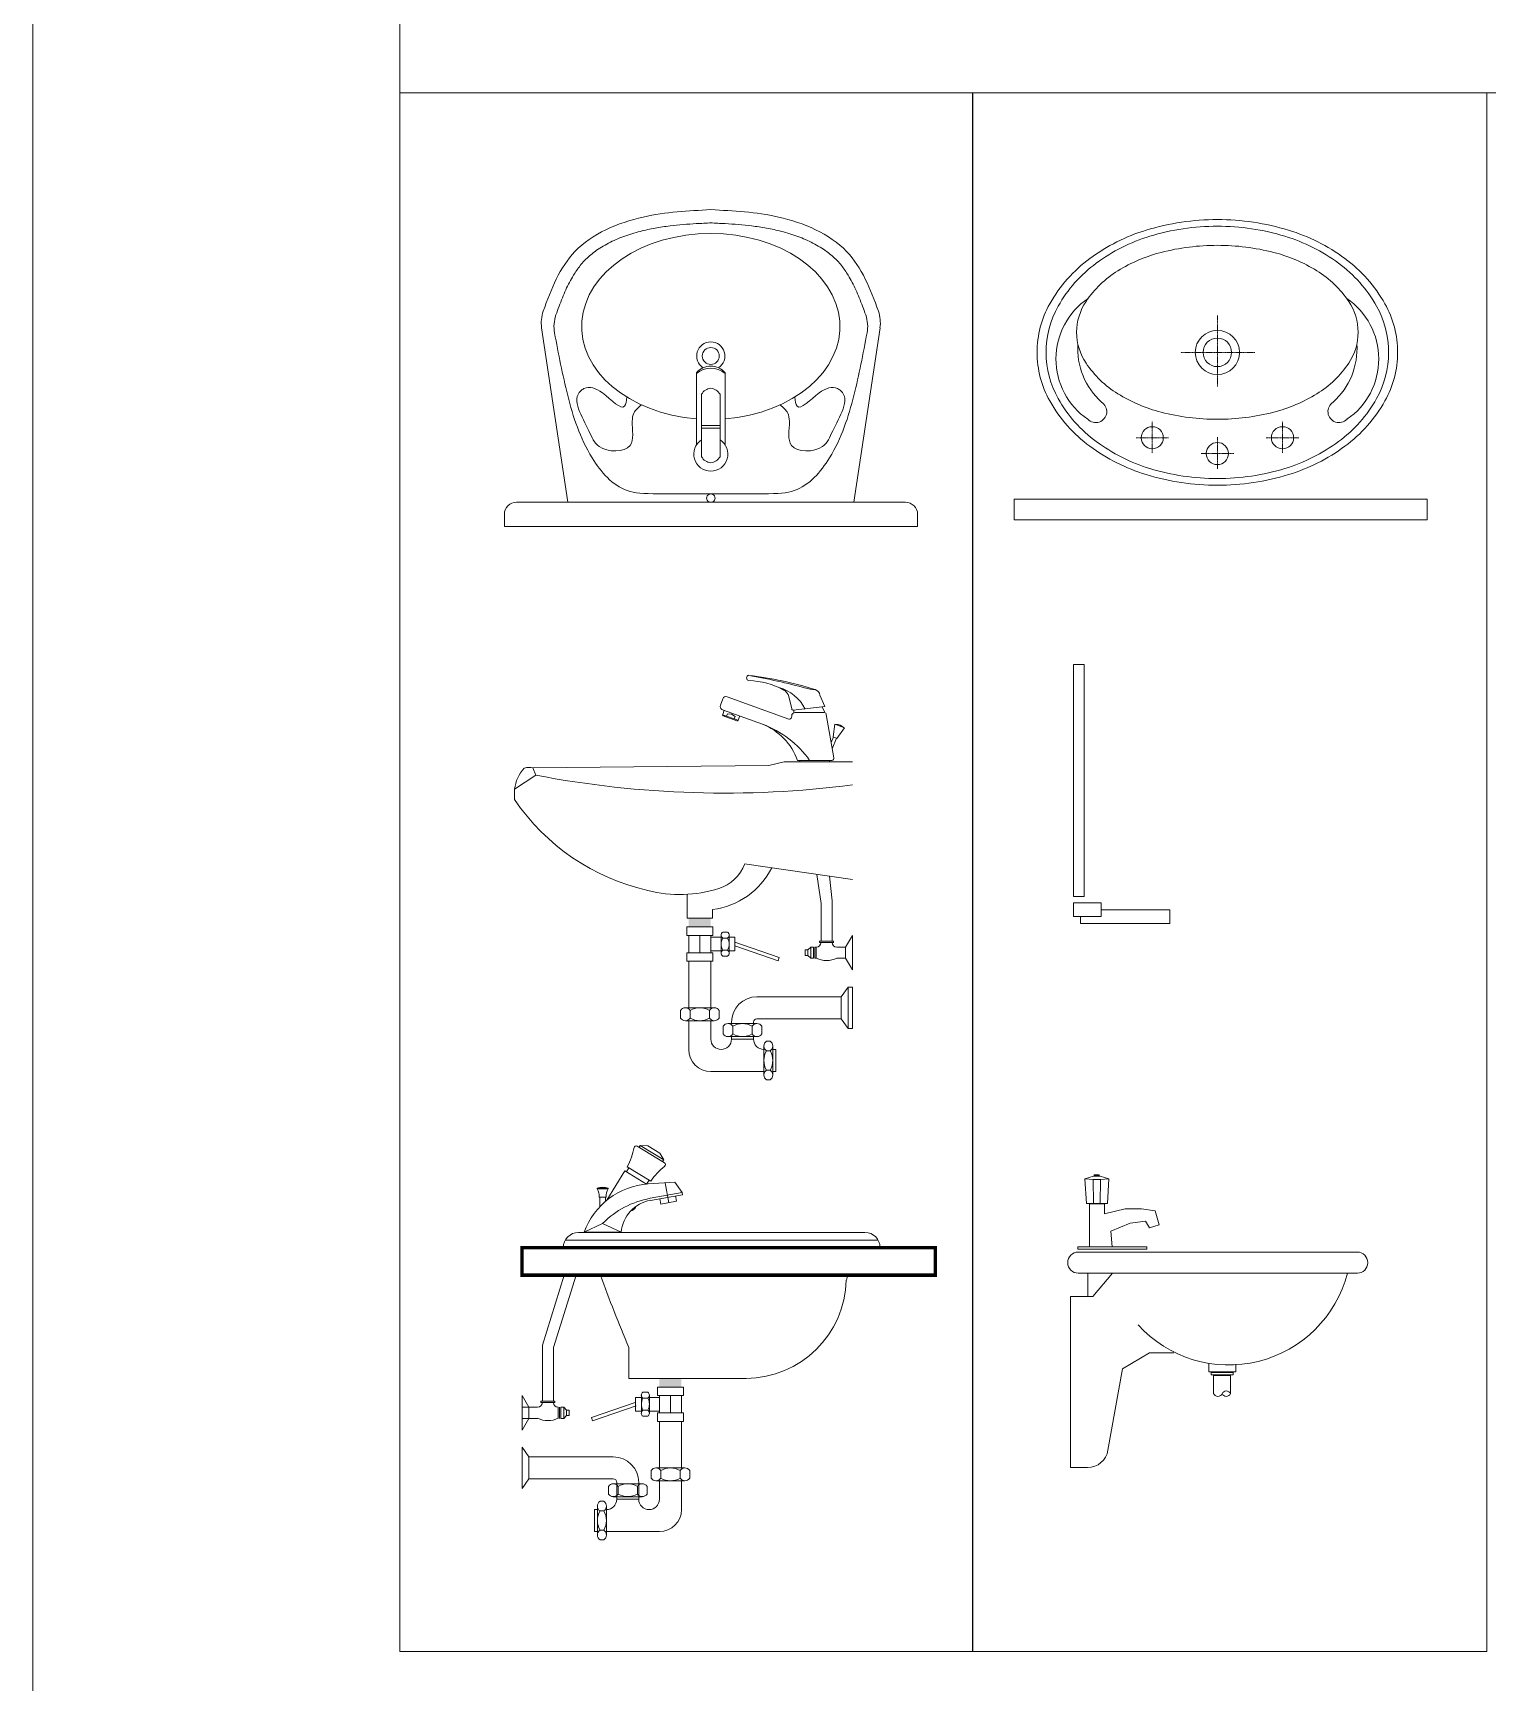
# Model space of a CAD drawing. Header units: inches. Extents: x 242965 to 445791, y 236206 to 423703.
# Drawn here: x 329306 to 331418, y 360218 to 362613 of the extents above; entities that cross this region are included whole.
import ezdxf

# ---------------------------------------------------------------- set-up
doc = ezdxf.new("R2010")
doc.units = ezdxf.units.IN
doc.header["$MEASUREMENT"] = 0
doc.linetypes.add('CENTER', pattern=[2, 1.25, -0.25, 0.25, -0.25])
doc.layers.add('9', color=251, linetype='Continuous', lineweight=13)
doc.layers.add('e', color=96, linetype='Continuous', lineweight=5)

# ---------------------------------------------------------------- blocks, each defined once
blk = doc.blocks.new('A$C2816324E')
at = {"linetype": 'CENTER'}
for p, q in [((295.2, 193.5), (295.2, 296.6)), ((349.7, 243.2), (241.8, 243.2)), ((200.6, 97.2), (200.6, 143.2)), ((295.2, 74.2), (295.2, 120.2)), ((389.8, 97.2), (389.8, 143.2)), ((224.3, 119.2), (176.9, 119.2)), ((318.9, 96.3), (271.6, 96.3)), ((413.5, 119.2), (366.2, 119.2))]:
    blk.add_line(p, q, dxfattribs=at)
for p, q in [((0, 30), (600, 30)), ((0, 0), (0, 30)), ((600, 30), (600, 0)), ((600, 0), (0, 0))]:
    blk.add_line(p, q)
for points in [[(557, 243.2, 0.128734), (538.5, 313.8, 0.10631), (480.3, 379.6, 0.084902), (398.6, 420.7, 0.074193), (295.2, 436.1, 0.074193), (191.9, 420.7, 0.084902), (110.1, 379.6, 0.10631), (51.9, 313.8, 0.128734), (33.4, 243.2, 0.128734), (51.9, 172.7, 0.10631), (110.1, 106.8, 0.084902), (191.9, 65.8, 0.074193), (295.2, 50.3, 0.074193), (398.6, 65.8, 0.084902), (480.3, 106.8, 0.10631), (538.5, 172.7, 0.128734)], [(543.9, 243.2, 0.128734), (526.4, 310.3, 0.10631), (471.1, 372.8, 0.084902), (393.4, 411.8, 0.074193), (295.2, 426.5, 0.074193), (197, 411.8, 0.084902), (119.4, 372.8, 0.10631), (64.1, 310.3, 0.128734), (46.5, 243.2, 0.128734), (64.1, 176.2, 0.10631), (119.4, 113.7, 0.084902), (197, 74.6, 0.074193), (295.2, 60, 0.074193), (393.4, 74.6, 0.084902), (471.1, 113.7, 0.10631), (526.4, 176.2, 0.128734)], [(499.6, 272.4, 0.148706), (486, 317.1, 0.107099), (439.7, 361.7, 0.07588), (377, 388.4, 0.062731), (295.2, 398.7, 0.062731), (213.5, 388.4, 0.07588), (150.7, 361.7, 0.107099), (104.5, 317.1, 0.148706), (90.8, 272.4, 0.148706), (104.5, 227.7, 0.107099), (150.7, 183.1, 0.07588), (213.5, 156.4, 0.062731), (295.2, 146.1, 0.062731), (377, 156.4, 0.07588), (439.7, 183.1, 0.107099), (486, 227.7, 0.148706)]]:
    blk.add_lwpolyline(points, format="xyb", close=True)
for centre, radius in [((295.2, 243.2), 32.1), ((295.2, 243.2), 20.7), ((200.6, 119.2), 16.1), ((389.8, 119.2), 16.1), ((295.2, 96.3), 16.1)]:
    blk.add_circle(centre, radius)
for centre, radius, start, end in [((166.9, 233.6), 106.1, 124.0878, 235.6157), ((423.5, 233.6), 106.1, 304.3843, 55.9122), ((197.7, 248.9), 105.3, 176.3908, 227.7916), ((392.7, 248.9), 105.3, 312.2084, 3.6092), ((118.5, 157.3), 16.1, 224.137, 58.3974), ((471.9, 157.3), 16.1, 121.6026, 315.863)]:
    blk.add_arc(centre, radius, start, end)
blk = doc.blocks.new('A$C2F317EC7')
for p, q in [((92.6, 425), (54.6, 171.6)), ((92.6, 425), (300.3, 425)), ((224.2, 412.9), (300.3, 412.9)), ((507.9, 425), (300.3, 425)), ((376.4, 412.9), (300.3, 412.9)), ((507.9, 425), (545.9, 171.6)), ((286.9, 317.5), (300.3, 317.5)), ((286.9, 313.5), (300.3, 313.5)), ((313.7, 317.5), (300.3, 317.5)), ((313.7, 313.5), (300.3, 313.5))]:
    blk.add_line(p, q)
for points in [[(600, 442.5), (600, 460), (0, 460), (0, 442.5)], [(17.5, 425), (582.5, 425)], [(279.6, 236.7), (279.6, 341.2)], [(286.9, 359), (286.9, 268.1)], [(313.7, 359), (313.7, 268.1)], [(320.9, 236.7), (320.9, 341.2)]]:
    blk.add_lwpolyline(points)
for centre, radius, start, end in [((17.5, 442.5), 17.5, 180, 270), ((582.5, 442.5), 17.5, 270, 0), ((300.1, 418.9), 6.06, 88.6709, 271.3291), ((300.4, 418.9), 6.06, 268.6709, 91.3291), ((300.3, 355), 24.8, 90, 237.3517), ((301.9, 350.3), 17.3, 95.3269, 150.1484), ((300.3, 355), 24.8, 302.6483, 90), ((298.7, 350.3), 17.3, 29.8516, 84.6731), ((301.9, 276.7), 17.3, 209.8516, 264.6731), ((298.7, 276.7), 17.3, 275.3269, 330.1484), ((300.3, 261.5), 31.4, 228.8612, 311.1388), ((300.3, 253.9), 26.8, 219.6983, 320.3017), ((300.3, 212.5), 20.5, 123.6793, 270), ((300.3, 212.5), 12.3, 90, 270), ((300.3, 212.5), 20.5, 270, 56.3207), ((300.3, 212.5), 12.3, 270, 90), ((104.1, 164.2), 50, 171.4659, 199.5015), ((122.5, 169.7), 50, 169.402, 199.5491), ((478, 169.7), 50, 340.4509, 10.598), ((496.5, 164.2), 50, 340.4985, 8.5341)]:
    blk.add_arc(centre, radius, start, end)
blk.add_ellipse((300.3, 169.6), major_axis=(187.5, 0), ratio=0.72, start_param=1.681106, end_param=4.712389)
at = {"extrusion": (0, 0, -1)}
blk.add_ellipse((300.3, 169.6), major_axis=(-187.5, 0), ratio=0.72, start_param=1.681106, end_param=4.712389, dxfattribs=at)
for points, knots in [([(73.4, 178.9), (79.1, 209.4), (91.2, 271.7), (117.1, 353.6), (166.1, 410.6), (202.1, 412.3), (224.2, 412.9)], [13.34258, 13.34258, 13.34258, 13.34258, 106.255206, 203.446674, 273.419101, 309.039629, 309.039629, 309.039629, 309.039629]), ([(527.2, 178.9), (521.5, 209.4), (509.4, 271.7), (483.5, 353.6), (434.5, 410.6), (398.4, 412.3), (376.4, 412.9)], [13.34258, 13.34258, 13.34258, 13.34258, 106.255206, 203.446674, 273.419101, 309.039629, 309.039629, 309.039629, 309.039629]), ([(56.9, 147.5), (68.4, 115.3), (94.9, 48.6), (198.2, 5.2), (267.5, 1.7), (300.1, 0)], [12.045682, 12.045682, 12.045682, 12.045682, 110.716023, 221.703549, 320.316125, 320.316125, 320.316125, 320.316125]), ([(75.4, 152.9), (76.9, 148.7), (78.4, 144.5), (83.1, 132.1), (86.3, 124.1), (93.1, 109), (96.8, 101.9), (103.8, 90.3), (107.1, 85.5), (112.5, 78.8), (114.5, 76.5), (117.7, 73.1), (118.9, 71.9), (121.4, 69.6), (122.7, 68.4), (126.6, 65), (129.3, 62.8), (138.3, 56.3), (144.9, 52.3), (158.9, 45), (166.3, 41.8), (181.7, 36.1), (189.6, 33.6), (201.2, 30.6), (204.8, 29.8), (212, 28.2), (215.6, 27.5), (226.5, 25.5), (233.8, 24.5), (253.7, 22.1), (266.4, 21.1), (286.5, 19.9), (293.8, 19.6), (301.1, 19.2)], [13.084767, 13.084767, 13.084767, 13.084767, 26.331402, 26.331402, 52.662805, 52.662805, 78.994207, 78.994207, 99.214083, 99.214083, 110.140074, 110.140074, 116.317841, 116.317841, 122.495609, 122.495609, 134.851144, 134.851144, 160.705325, 160.705325, 186.559507, 186.559507, 212.413688, 212.413688, 223.945096, 223.945096, 235.476504, 235.476504, 258.539319, 258.539319, 298.129282, 298.129282, 320.316125, 320.316125, 320.316125, 320.316125]), ([(525.2, 152.9), (523.7, 148.7), (522.1, 144.5), (517.5, 132.1), (514.3, 124.1), (507.5, 109), (503.8, 101.9), (496.7, 90.3), (493.4, 85.5), (488, 78.8), (486, 76.5), (482.8, 73.1), (481.6, 71.9), (479.2, 69.6), (477.9, 68.4), (474, 65), (471.2, 62.8), (462.3, 56.3), (455.7, 52.3), (441.7, 45), (434.2, 41.8), (418.9, 36.1), (410.9, 33.6), (399.3, 30.6), (395.7, 29.8), (388.5, 28.2), (384.9, 27.5), (374.1, 25.5), (366.8, 24.5), (346.9, 22.1), (334.2, 21.1), (314.1, 19.9), (306.8, 19.6), (299.4, 19.2)], [13.084767, 13.084767, 13.084767, 13.084767, 26.331402, 26.331402, 52.662805, 52.662805, 78.994207, 78.994207, 99.214083, 99.214083, 110.140074, 110.140074, 116.317841, 116.317841, 122.495609, 122.495609, 134.851144, 134.851144, 160.705325, 160.705325, 186.559507, 186.559507, 212.413688, 212.413688, 223.945096, 223.945096, 235.476504, 235.476504, 258.539319, 258.539319, 298.129282, 298.129282, 320.316125, 320.316125, 320.316125, 320.316125]), ([(543.6, 147.5), (532.2, 115.3), (505.7, 48.6), (402.3, 5.2), (333, 1.7), (300.4, 0)], [12.045682, 12.045682, 12.045682, 12.045682, 110.716023, 221.703549, 320.316125, 320.316125, 320.316125, 320.316125])]:
    blk.add_open_spline(points, degree=3, knots=knots)
for points in [[(178.4, 272.2), (175, 285.3), (142.9, 266.2), (116.1, 259.9), (111.5, 262.9), (123.2, 321.3), (138.1, 344.2), (183.1, 342.6), (186.2, 307.2), (188.6, 295.4), (199.6, 283.5)], [(422.2, 272.2), (425.5, 285.3), (457.7, 266.2), (484.5, 259.9), (489, 262.9), (477.4, 321.3), (462.4, 344.2), (417.5, 342.6), (414.4, 307.2), (412, 295.4), (401, 283.5)]]:
    blk.add_spline(points, degree=3)
blk = doc.blocks.new('A$C395065BC')
for p, q in [((299.1, 543.8), (302.5, 553.2)), ((398.2, 523.8), (308.9, 556.2)), ((402.6, 538.5), (398.3, 556.4)), ((450.6, 541.9), (443.6, 558.7)), ((360.2, 516.3), (302.1, 537.4)), ((304.5, 536.6), (302.3, 530.6)), ((322.8, 521.4), (303.2, 528.5)), ((323.2, 522.5), (303.7, 529.6)), ((307.8, 528.1), (309.1, 531.6)), ((309.1, 531.6), (315.1, 530.7)), ((320.3, 527.5), (315.1, 530.7)), ((319.1, 524), (320.3, 527.5)), ((327, 528.4), (324.8, 522.3)), ((402.2, 526.1), (402.5, 528.4)), ((450.6, 541.9), (404.8, 536.5)), ((405.6, 532.8), (405.6, 536.6)), ((449.8, 533.2), (407.5, 533.2)), ((449.8, 535.7), (446.9, 541.2)), ((463.8, 467.3), (452.8, 530.4)), ((465.4, 516.6), (462.6, 497.9)), ((465.4, 516.6), (479.3, 510.9)), ((479.3, 510.9), (468.1, 495.7)), ((459.8, 489.9), (463.1, 497.8)), ((461.4, 480.6), (467.7, 495.9)), ((462.6, 497.9), (468.1, 495.7)), ((26.2, 453), (369.3, 456.3)), ((369.3, 456.3), (391.5, 461.8)), ((391.5, 461.8), (490.6, 461.8)), ((460.8, 463.8), (410.9, 463.8)), ((414.4, 463.8), (414.4, 461.8)), ((457.5, 461.8), (414.4, 461.8)), ((457.5, 463.8), (457.5, 461.8)), ((30.8, 442.4), (0, 421.8)), ((30.8, 442.4), (26.6, 453.1)), ((0, 421.8), (0, 406.8)), ((334.2, 313.6), (490.6, 290.9)), ((445.1, 256.2), (439.2, 298.3)), ((461.1, 259.6), (457.2, 295.7)), ((250.6, 269.3), (250.6, 234.5)), ((287.7, 234.5), (287.7, 247.4)), ((445.1, 201.5), (445.1, 256.2)), ((461.1, 259.6), (461.1, 201.5)), ((250.1, 222), (288.1, 222)), ((250.1, 209.5), (250.1, 222)), ((250.6, 234.5), (287.7, 234.5)), ((288.1, 222), (288.1, 209.5)), ((288.1, 209.5), (250.1, 209.5)), ((253.1, 209.5), (253.1, 184.5)), ((269.1, 209.5), (269.1, 184.5)), ((285.1, 184.5), (285.1, 209.5)), ((285.1, 207), (300.1, 207)), ((300.1, 183.9), (300.1, 210.1)), ((302.5, 214.5), (309.5, 214.5)), ((302.5, 205.8), (309.5, 205.8)), ((311.8, 210.1), (311.8, 183.9)), ((311.8, 207), (320.1, 207)), ((320.1, 207), (320.1, 187)), ((320.1, 199.6), (384.3, 177.5)), ((320.1, 194.4), (382.7, 172.8)), ((426.1, 188.5), (430.1, 192.5)), ((430.1, 192.5), (434.1, 192.5)), ((430.1, 192.5), (430.1, 176.5)), ((434.1, 192.5), (434.1, 176.5)), ((436.1, 192.5), (436.1, 176.5)), ((436.1, 192.5), (438.1, 192.5)), ((438.1, 192.5), (438.1, 176.5)), ((443.1, 201.5), (443.1, 199.5)), ((463.1, 201.5), (443.1, 201.5)), ((443.1, 199.5), (463.1, 199.5)), ((463.1, 199.5), (463.1, 201.5)), ((468.1, 192.5), (480.6, 192.5)), ((490.6, 209.5), (480.6, 192.5)), ((480.6, 192.5), (480.6, 176.5)), ((490.6, 209.5), (490.6, 159.5)), ((250.1, 184.5), (288.1, 184.5)), ((250.1, 172), (250.1, 184.5)), ((288.1, 172), (250.1, 172)), ((253.1, 172), (253.1, 104.5)), ((300.1, 187), (285.1, 187)), ((285.1, 104.5), (285.1, 172)), ((288.1, 184.5), (288.1, 172)), ((302.5, 188.3), (309.5, 188.3)), ((302.5, 179.5), (309.5, 179.5)), ((320.1, 187), (311.8, 187)), ((384.3, 177.5), (382.7, 172.8)), ((422.1, 180.5), (422.1, 188.5)), ((422.1, 188.5), (426.1, 188.5)), ((426.1, 180.5), (422.1, 180.5)), ((426.1, 188.5), (426.1, 180.5)), ((430.1, 176.5), (426.1, 180.5)), ((434.1, 176.5), (430.1, 176.5)), ((436.1, 176.5), (438.1, 176.5)), ((480.6, 176.5), (468.1, 176.5)), ((490.6, 159.5), (480.6, 176.5)), ((352.1, 120.5), (474.6, 120.5)), ((484.6, 134.5), (474.6, 120.5)), ((474.6, 120.5), (474.6, 88.5)), ((484.6, 134.5), (484.6, 74.5)), ((484.6, 134.5), (490.6, 134.5)), ((490.6, 134.5), (490.6, 74.5)), ((241.1, 100.8), (241.1, 89.5)), ((248.1, 104.5), (290.1, 104.5)), ((255.1, 100.8), (255.1, 89.5)), ((283.1, 100.8), (283.1, 89.5)), ((297.1, 100.8), (297.1, 89.5)), ((290.1, 85.8), (248.1, 85.8)), ((253.1, 85.8), (253.1, 44)), ((285.1, 59), (285.1, 85.8)), ((303.1, 77.8), (303.1, 66.5)), ((310.1, 81.5), (352.1, 81.5)), ((315.1, 81.5), (315.1, 83.5)), ((317.1, 77.8), (317.1, 66.5)), ((345.1, 77.8), (345.1, 66.5)), ((347.1, 81.5), (347.1, 83.5)), ((352.1, 88.5), (474.6, 88.5)), ((359.1, 77.8), (359.1, 66.5)), ((484.6, 74.5), (474.6, 88.5)), ((484.6, 74.5), (490.6, 74.5)), ((352.1, 62.8), (310.1, 62.8)), ((315.1, 59), (315.1, 62.8)), ((347.1, 59), (315.1, 59)), ((347.1, 59), (347.1, 62.8)), ((362.1, 7), (362.1, 49)), ((365.9, 56), (371.4, 56)), ((375.1, 49), (375.1, 7)), ((365.9, 42), (371.4, 42)), ((375.1, 44), (379.6, 44)), ((379.6, 44), (379.6, 12)), ((285.1, 12), (362.1, 12)), ((365.9, 14), (371.4, 14)), ((365.9, 0), (371.4, 0)), ((375.1, 12), (379.6, 12))]:
    blk.add_line(p, q)
for centre, radius, start, end in [((340.8, 583.5), 3.89, 99.115, 260.885), ((280.3, 75.3), 515.5, 72.355, 83.322), ((336.5, 464.4), 115.3, 61.7507, 88.157), ((179, -325.9), 927.3, 74.7445, 79.9715), ((307.2, 551.5), 5, 70, 160), ((368.9, 512.2), 59.2, 26.2368, 75.2657), ((382.4, 552), 16.5, 15.5146, 58.2972), ((438.1, 618.7), 52.1, 252.0655, 268.2555), ((433.7, 557), 10, 9.8971, 73.8118), ((303.8, 542.1), 5, 160, 250), ((303.8, 530), 1.6, 160, 250), ((407.5, 528.2), 5, 90, 178.4725), ((404.6, 538.5), 2, 180, 276.4831), ((447.8, 534.5), 2.37, 328.3905, 31.6095), ((449.8, 530.2), 3, 2.9319, 90), ((323.3, 522.9), 1.6, 250, 340), ((327.4, 433.9), 88.7, 19.736, 68.3056), ((311.5, 381.9), 142.9, 34.9679, 70.0939), ((399.2, 526.6), 3, 250, 351.7512), ((467, 501), 15.1, 44.3735, 91.0704), ((460.8, 466.8), 3, 270, 9.8575), ((54.8, 415.4), 55.1, 137.4247, 173.2346), ((21.5, 428.1), 25.5, 78.3092, 106.3625), ((304.9, 1872.1), 1455.8, 259.1469, 277.331), ((264.1, 586.2), 319.2, 214.1795, 257.2739), ((278.6, 334.1), 59.3, 287.8241, 339.7995), ((274.6, 357), 110.4, 276.804, 333.5835), ((240.2, 457.4), 188.4, 255.7147, 287.4516), ((305.4, 210.1), 5.26, 123.6428, 236.3572), ((317.6, 197), 17.5, 150.0098, 209.9902), ((306.6, 210.1), 5.26, 303.6428, 56.3572), ((294.3, 197), 17.5, 330.0098, 29.9902), ((438.1, 199.5), 7, 270, 0), ((468.1, 199.5), 7, 180, 270), ((305.4, 183.9), 5.26, 123.6428, 236.3572), ((306.6, 183.9), 5.26, 303.6428, 56.3572), ((453.1, 208.6), 35.4, 244.9271, 295.0729), ((352.1, 83.5), 37, 90, 180), ((248.1, 96.1), 8.41, 33.6428, 146.3572), ((269.1, 76.5), 28, 60.0098, 119.9902), ((290.1, 96.1), 8.41, 33.6428, 146.3572), ((248.1, 94.2), 8.41, 213.6428, 326.3572), ((269.1, 113.8), 28, 240.0098, 299.9902), ((290.1, 94.2), 8.41, 213.6428, 326.3572), ((310.1, 73.1), 8.41, 33.6428, 146.3572), ((331.1, 53.5), 28, 60.0098, 119.9902), ((352.1, 73.1), 8.41, 33.6428, 146.3572), ((352.1, 83.5), 5, 90, 180), ((300.1, 59), 15, 180, 0), ((310.1, 71.2), 8.41, 213.6428, 326.3572), ((331.1, 90.8), 28, 240.0098, 299.9902), ((352.1, 71.2), 8.41, 213.6428, 326.3572), ((362.1, 59), 15, 180, 270), ((370.5, 49), 8.41, 123.6428, 236.3572), ((366.7, 49), 8.41, 303.6428, 56.3572), ((285.1, 44), 32, 180, 270), ((390.1, 28), 28, 150.0098, 209.9902), ((347.1, 28), 28, 330.0098, 29.9902), ((370.5, 7), 8.41, 123.6428, 236.3572), ((366.7, 7), 8.41, 303.6428, 56.3572)]:
    blk.add_arc(centre, radius, start, end)
blk.add_solid([(285.1, 222), (285.1, 234.5), (253.1, 222), (253.1, 234.5)])
blk = doc.blocks.new('A$C6DAE44E7')
for p, q in [((24.6, 419.5), (37.3, 423.3)), ((27.3, 383.6), (24.6, 419.5)), ((24.6, 419.5), (36.9, 418.3)), ((36.9, 418.3), (37.5, 383.6)), ((36.9, 418.3), (47.6, 418.3)), ((37.3, 423.3), (47.2, 423.3)), ((59.8, 419.5), (47.2, 423.3)), ((47.6, 418.3), (47.2, 383.6)), ((47.6, 418.3), (59.8, 419.5)), ((59.8, 419.5), (57.8, 383.6)), ((57.8, 383.6), (27.3, 383.6)), ((28.9, 282.4), (28.9, 248.9))]:
    blk.add_line(p, q)
for points in [[(8.2, 829.2), (8.2, 1166.1), (23.9, 1166.1), (23.9, 829.2)], [(8.3, 800.2), (8.3, 820.2), (48.3, 820.2), (48.3, 800.2)], [(38.1, 424), (38.1, 425.1), (45.7, 425.1), (45.7, 424)], [(14.7, 317.1), (14.7, 320.5), (114.6, 320.5), (114.6, 317.1)], [(208.1, 137.9), (208.1, 134.5), (240.1, 134.5), (240.1, 137.9)]]:
    blk.add_lwpolyline(points, close=True)
for points in [[(18.3, 800.2), (18.3, 790.2), (148.3, 790.2), (148.3, 810.2), (48.3, 810.2)], [(31.5, 320.5), (31.5, 382.8), (53.1, 382.8), (53.1, 368.5), (83.2, 375.7), (106.9, 375.7), (126.9, 372.8), (132.9, 352.7), (118.6, 348.2), (112.9, 357.7), (90.6, 355.1), (62.6, 343.1), (64.3, 320.4)], [(204.7, 139.1), (204.7, 150.7)], [(244, 150.2), (244, 139.1), (204.7, 139.1)], [(211.8, 133.6), (211.8, 107.4)], [(236.3, 107.4), (236.3, 133.6), (211.8, 133.6)]]:
    blk.add_lwpolyline(points)
blk.add_lwpolyline([(0, 297.4), (0, 297.9, -0.414214), (15, 312.9), (420.5, 312.9, -0.414214), (435.5, 297.9), (435.5, 297.4, -0.414214), (420.5, 282.4), (15, 282.4, -0.414214)], format="xyb", close=True)
blk.add_lwpolyline([(154, 166.4), (118.5, 166.4), (79.3, 143.4), (58.3, 25.5, -0.370369), (28.6, 0), (4.1, 0), (4.1, 248.6), (36.2, 248.6), (65.1, 282.4)], format="xyb")
for centre, radius, start, end in [((233.8, 327.2), 178.2, 222.3678, 345.4101), ((217.9, 110.1), 6.71, 204.0119, 335.9881), ((230.2, 104.6), 6.71, 24.0119, 155.9881), ((230.2, 110.1), 6.71, 204.0119, 335.9881)]:
    blk.add_arc(centre, radius, start, end)
blk = doc.blocks.new('A$C6E003296')
for p, q in [((169.9, 571.6), (209.2, 547.7)), ((174, 572.6), (172.4, 570.1)), ((174, 572.6), (208.2, 551.8)), ((185.4, 572.1), (174, 572.6)), ((185.4, 572.1), (202.5, 561.7)), ((202.5, 561.7), (208.2, 551.8)), ((208.2, 551.8), (206.6, 549.3)), ((151.6, 535.9), (125.7, 493.2)), ((151.6, 535.9), (183.3, 516.7)), ((157.8, 540.3), (154.2, 534.3)), ((155.3, 541.9), (189.5, 521.1)), ((127.5, 510.7), (111.5, 510.7)), ((111.5, 509.7), (111.5, 510.7)), ((127.5, 509.7), (111.5, 509.7)), ((127.5, 509.7), (127.5, 510.7)), ((186.9, 522.6), (183.3, 516.7)), ((224.5, 519.6), (185.8, 516.9)), ((188.6, 496.1), (235, 504.3)), ((215.5, 489.7), (210.4, 518.7)), ((235, 504.3), (224.5, 519.6)), ((235.5, 501.3), (235, 504.3)), ((114.8, 497.7), (124.2, 497.7)), ((115.5, 497.7), (115.5, 483.8)), ((123.5, 497.7), (123.5, 491.4)), ((235.5, 501.3), (189.1, 493.1)), ((204.2, 487.7), (202.8, 495.5)), ((226.9, 491.7), (204.2, 487.7)), ((225.5, 499.5), (226.9, 491.7)), ((119.5, 459.7), (92.5, 446.7)), ((119.5, 459.7), (146.5, 446.7)), ((519.6, 435.5), (65.4, 435.5)), ((500.5, 446.5), (84.5, 446.5)), ((146.5, 446.7), (92.5, 446.7)), ((32, 282.9), (63.5, 384.5)), ((48, 279.5), (81, 384.5)), ((32, 282.9), (32, 201.5)), ((48, 201.5), (48, 279.5)), ((157.5, 234.5), (157.5, 279.5)), ((328.1, 234.5), (157.5, 234.5)), ((199, 222), (199, 209.5)), ((237, 222), (199, 222)), ((237, 209.5), (237, 222)), ((2.5, 209.5), (2.5, 159.5)), ((2.5, 209.5), (12.5, 192.5)), ((25, 192.5), (2.5, 192.5)), ((12.5, 192.5), (12.5, 176.5)), ((30, 201.5), (50, 201.5)), ((30, 199.5), (30, 201.5)), ((50, 199.5), (30, 199.5)), ((50, 201.5), (50, 199.5)), ((55, 192.5), (55, 176.5)), ((57, 192.5), (57, 176.5)), ((59, 192.5), (59, 176.5)), ((63, 192.5), (59, 192.5)), ((67, 188.5), (63, 192.5)), ((63, 192.5), (63, 176.5)), ((166.7, 199.4), (103.3, 177.5)), ((168.3, 194.6), (105, 172.8)), ((175.8, 207), (167.5, 207)), ((167.5, 207), (167.5, 187)), ((175.8, 210.1), (175.8, 183.9)), ((185.2, 214.5), (178.1, 214.5)), ((185.2, 205.7), (178.1, 205.7)), ((187.5, 183.9), (187.5, 210.1)), ((202.5, 207), (187.5, 207)), ((199, 209.5), (237, 209.5)), ((202, 184.5), (202, 209.5)), ((218, 209.5), (218, 184.5)), ((234, 209.5), (234, 184.5)), ((2.5, 176.5), (25, 176.5)), ((2.5, 159.5), (12.5, 176.5)), ((59, 176.5), (63, 176.5)), ((63, 176.5), (67, 180.5)), ((67, 188.5), (67, 180.5)), ((71, 188.5), (67, 188.5)), ((67, 180.5), (71, 180.5)), ((71, 180.5), (71, 188.5)), ((103.3, 177.5), (105, 172.8)), ((167.5, 187), (175.8, 187)), ((185.2, 188.2), (178.1, 188.2)), ((185.2, 179.5), (178.1, 179.5)), ((187.5, 187), (202.5, 187)), ((237, 184.5), (199, 184.5)), ((199, 184.5), (199, 172)), ((199, 172), (237, 172)), ((202, 104.5), (202, 172)), ((234, 172), (234, 104.5)), ((237, 172), (237, 184.5)), ((2.5, 134.5), (12.5, 120.5)), ((2.5, 134.5), (2.5, 74.5)), ((135, 120.5), (12.5, 120.5)), ((12.5, 120.5), (12.5, 88.5)), ((190, 100.7), (190, 89.5)), ((239, 104.5), (197, 104.5)), ((204, 100.7), (204, 89.5)), ((232, 100.7), (232, 89.5)), ((246, 100.7), (246, 89.5)), ((2.5, 74.5), (12.5, 88.5)), ((135, 88.5), (12.5, 88.5)), ((128, 77.7), (128, 66.5)), ((177, 81.5), (135, 81.5)), ((140, 59), (140, 83.5)), ((142, 77.7), (142, 66.5)), ((170, 77.7), (170, 66.5)), ((172, 59), (172, 83.5)), ((184, 77.7), (184, 66.5)), ((197, 85.7), (239, 85.7)), ((202, 59), (202, 85.7)), ((234, 85.7), (234, 44)), ((112, 49), (112, 7)), ((121.3, 56), (115.8, 56)), ((125, 7), (125, 49)), ((135, 62.7), (177, 62.7)), ((140, 59), (172, 59)), ((112, 44), (107.5, 44)), ((107.5, 44), (107.5, 12)), ((121.3, 42), (115.8, 42)), ((112, 12), (107.5, 12)), ((121.3, 14), (115.8, 14)), ((202, 12), (125, 12)), ((121.3, 0), (115.8, 0))]:
    blk.add_line(p, q)
for points in [[(167.1, 483.6, -0.221977), (167.2, 483.2, -0.091057), (166.9, 482.2, -0.047824), (166.2, 481.2, -0.035684), (165.1, 480.1, -0.035684), (163.8, 479.2, -0.047824), (162.8, 478.6, -0.091057), (161.8, 478.4, -0.221977), (161.4, 478.6, -0.221977)], [(167, 483.5, -0.221977), (167.1, 483.2, -0.091057), (166.8, 482.2, -0.047824), (166.1, 481.3, -0.035684), (165, 480.2, -0.035684), (163.8, 479.3, -0.047824), (162.8, 478.7, -0.091057), (161.8, 478.5, -0.221977), (161.4, 478.7, -0.221977)]]:
    blk.add_lwpolyline(points, format="xyb")
at = {"const_width": 5}
blk.add_lwpolyline([(2.5, 384.5), (2.5, 424.5), (602.5, 424.5), (602.5, 384.5)], close=True, dxfattribs=at)
for centre, radius, start, end in [((63.8, 590.9), 103.7, 331.8231, 348.3326), ((168.3, 569.1), 3, 58.6713, 172.2569), ((275, 462.3), 103.7, 129.01, 145.5195), ((207.6, 545.1), 3, 305.0857, 58.6713), ((193.3, 410), 107.2, 94, 160), ((119.5, 492.5), 19.9, 66.2609, 113.7391), ((94.3, 499), 20.3, 357.1625, 31.8014), ((144.8, 499), 20.3, 148.1986, 182.8375), ((114.8, 498), 0.3, 177.1625, 270), ((212.9, 366.3), 132, 100.6164, 135), ((124.2, 498), 0.3, 270, 2.8375), ((198.1, 442.2), 51.8, 100, 175), ((84.5, 424.5), 22, 90, 180), ((500.5, 424.5), 22, 0, 90), ((2562.1, 1285.6), 2606.6, 200.2255, 202.7057), ((839, 283.7), 377.3, 164.5012, 165.635), ((326.9, 381), 146.5, 270.4558, 358.5399), ((25, 199.5), 7, 270, 0), ((55, 199.5), 7, 180, 270), ((181, 210.1), 5.26, 123.6428, 236.3572), ((193.3, 197), 17.5, 150.0098, 209.9902), ((182.2, 210.1), 5.26, 303.6428, 56.3572), ((170, 197), 17.5, 330.0098, 29.9902), ((40, 208.6), 35.4, 244.9271, 295.0729), ((181, 183.9), 5.26, 123.6428, 236.3572), ((182.2, 183.9), 5.26, 303.6428, 56.3572), ((135, 83.5), 37, 0, 90), ((197, 96.1), 8.41, 33.6428, 146.3572), ((218, 76.5), 28, 60.0098, 119.9902), ((239, 96.1), 8.41, 33.6428, 146.3572), ((135, 73.1), 8.41, 33.6428, 146.3572), ((135, 83.5), 5, 0, 90), ((156, 53.5), 28, 60.0098, 119.9902), ((177, 73.1), 8.41, 33.6428, 146.3572), ((197, 94.2), 8.41, 213.6428, 326.3572), ((218, 113.8), 28, 240.0098, 299.9902), ((239, 94.2), 8.41, 213.6428, 326.3572), ((120.4, 49), 8.41, 123.6428, 236.3572), ((116.6, 49), 8.41, 303.6428, 56.3572), ((125, 59), 15, 270, 0), ((135, 71.2), 8.41, 213.6428, 326.3572), ((156, 90.8), 28, 240.0098, 299.9902), ((177, 71.2), 8.41, 213.6428, 326.3572), ((187, 59), 15, 180, 360), ((140, 28), 28, 150.0098, 209.9902), ((97, 28), 28, 330.0098, 29.9902), ((202, 44), 32, 270, 0), ((120.4, 7), 8.41, 123.6428, 236.3572), ((116.6, 7), 8.41, 303.6428, 56.3572)]:
    blk.add_arc(centre, radius, start, end)
blk.add_solid([(202, 222), (202, 234.5), (234, 222), (234, 234.5)])

msp = doc.modelspace()

# ---------------------------------------------------------------- linework, layer by layer
at = {"layer": '9'}
for points in [[(329838.787, 366643.79), (332726.549, 366643.79), (332726.549, 362526.323), (329838.787, 362526.323)], [(329838.787, 362526.323), (330670.364, 362526.323), (330670.364, 360262.898), (329838.787, 360262.898)], [(331417.347, 362526.323), (330670.884, 362526.323), (330670.884, 360262.898), (331417.347, 360262.898)]]:
    msp.add_lwpolyline(points, close=True, dxfattribs=at)
at = {"layer": 'e', "linetype": 'Continuous'}
msp.add_line((329306.222, 336420.808), (329306.222, 372060.808), dxfattribs=at)

# ---------------------------------------------------------------- block references
at = {"layer": '9', "rotation": 180}
msp.add_blockref('A$C2F317EC7', (330590.773, 362356.63), dxfattribs=at)
at = {"layer": '9'}
for name, p in [('A$C2816324E', (330730.853, 361906.135)), ('A$C6DAE44E7', (330808.853, 360529.797)), ('A$C395065BC', (330005.413, 361093.017)), ('A$C6E003296', (330013.853, 360424.797))]:
    msp.add_blockref(name, p, dxfattribs=at)

doc.saveas('drawing.dxf')
